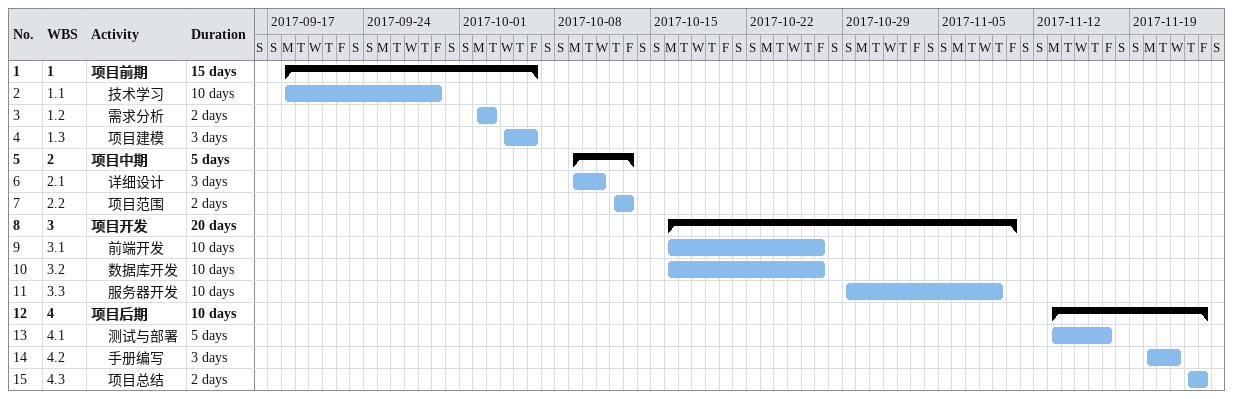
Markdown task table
| ID | WBS | Task | Duration | Start | Finish |
|---|---|---|---|---|---|
| 1 | 1 | **项目前期** | 15d | 2017-09-18 | 2017-10-06 |
| 2 | 1.1 | 技术学习 | 10d | 2017-09-18 | 2017-09-29 |
| 3 | 1.2 | 需求分析 | 2d | 2017-10-02 | 2017-10-03 |
| 4 | 1.3 | 项目建模 | 3d | 2017-10-04 | 2017-10-06 |
| 5 | 2 | **项目中期** | 5d | 2017-10-09 | 2017-10-13 |
| 6 | 2.1 | 详细设计 | 3d | 2017-10-09 | 2017-10-11 |
| 7 | 2.2 | 项目范围 | 2d | 2017-10-12 | 2017-10-13 |
| 8 | 3 | **项目开发** | 20d | 2017-10-16 | 2017-11-10 |
| 9 | 3.1 | 前端开发 | 10d | 2017-10-16 | 2017-10-27 |
| 10 | 3.2 | 数据库开发 | 10d | 2017-10-16 | 2017-10-27 |
| 11 | 3.3 | 服务器开发 | 10d | 2017-10-29 | 2017-11-09 |
| 12 | 4 | **项目后期** | 10d | 2017-11-13 | 2017-11-24 |
| 13 | 4.1 | 测试与部署 | 5d | 2017-11-13 | 2017-11-17 |
| 14 | 4.2 | 手册编写 | 3d | 2017-11-20 | 2017-11-22 |
| 15 | 4.3 | 项目总结 | 2d | 2017-11-23 | 2017-11-24 |
